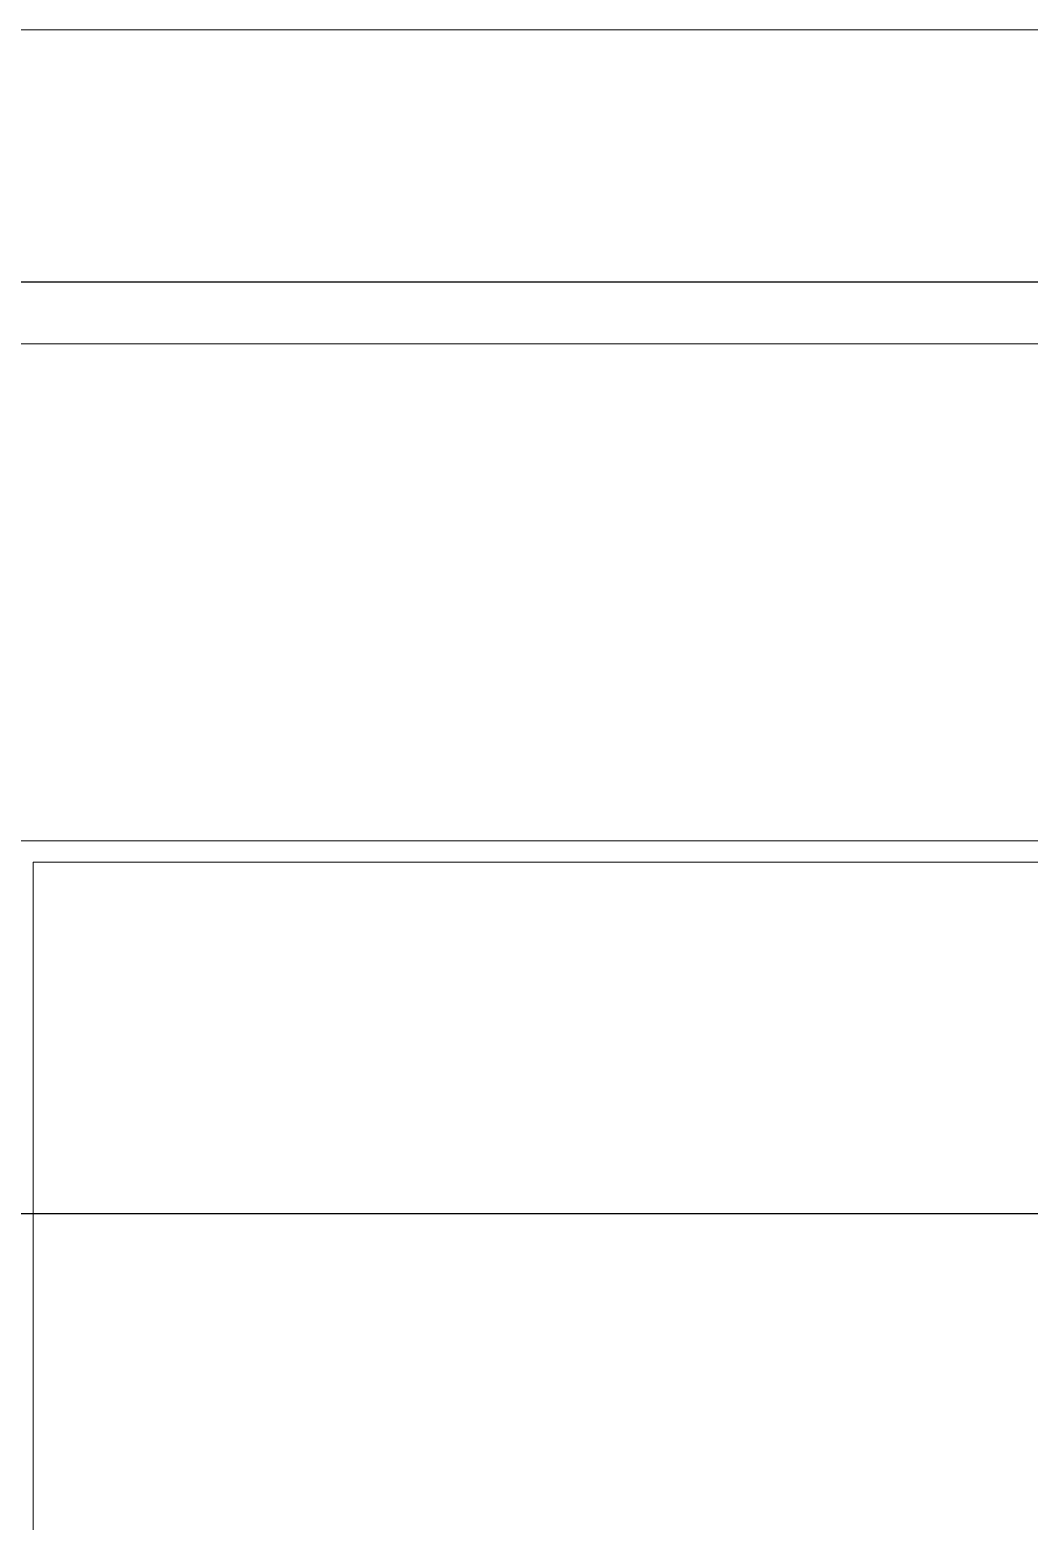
# Model space of a CAD drawing. Extents: x -509638 to 57327, y -29287 to 19916.
# Drawn here: x 10827 to 11224, y 3268 to 3860 of the extents above; entities that cross this region are included whole.
import ezdxf

# ---------------------------------------------------------------- set-up
doc = ezdxf.new("R2010")
doc.units = 0
doc.header["$LTSCALE"] = 0.25
doc.linetypes.add('DASHDOT', pattern=[25.4, 12.7, -6.35, 0, -6.35])
doc.layers.add('01-First Floor$0$FALSE CEILING', color=251, linetype='Continuous')
doc.layers.add('01-First Floor$0$TME-NON MEDICAL FURNITURE', color=242, linetype='Continuous')
for name, color, linetype, lineweight in [('01-First Floor$0$LOADING', 253, 'Continuous', 5), ('01-First Floor$0$Walls', 251, 'Continuous', 5), ('E-LITE-CLNG-CNDT', 6, 'DASHDOT', 35)]:
    doc.layers.add(name, color=color, linetype=linetype, lineweight=lineweight)

# ---------------------------------------------------------------- blocks, each defined once
blk = doc.blocks.new('01-First Floor$0$GF21008-P')
at = {"layer": '01-First Floor$0$LOADING'}
for p, q in [((-0.77088, 0), (0.79062, 0)), ((-0.7767, -0.1974), (0.79645, -0.1974)), ((0.02235, -0.20585), (0.02235, -0.73852)), ((0.02235, -0.20585), (0.63897, -0.20585))]:
    blk.add_line(p, q, dxfattribs=at)
blk = doc.blocks.new('01-First Floor')
at = {"layer": '01-First Floor$0$FALSE CEILING', "linetype": 'Continuous'}
blk.add_line((8396.44, 3390), (13106, 3390), dxfattribs=at)
at = {"layer": '01-First Floor$0$FALSE CEILING'}
blk.add_lwpolyline([(9507.86, -810), (8396.44, 301.42), (8396.44, 3760), (13106, 3760), (13106, -810), (9507.86, -810)], dxfattribs=at)
at = {"layer": '01-First Floor$0$Walls'}
for p, q in [((10801.22, 3860), (12026, 3860)), ((8396.44, 3760), (12026, 3760))]:
    blk.add_line(p, q, dxfattribs=at)
at = {"layer": '01-First Floor$0$TME-NON MEDICAL FURNITURE', "xscale": 1000, "yscale": 1000, "zscale": 1000}
blk.add_blockref('01-First Floor$0$GF21008-P', (10806.07, 3735.31, -0.1), dxfattribs=at)

msp = doc.modelspace()

# ---------------------------------------------------------------- block references
at = {"layer": 'E-LITE-CLNG-CNDT'}
msp.add_blockref('01-First Floor', (0, 0), dxfattribs=at)

doc.saveas('drawing.dxf')
